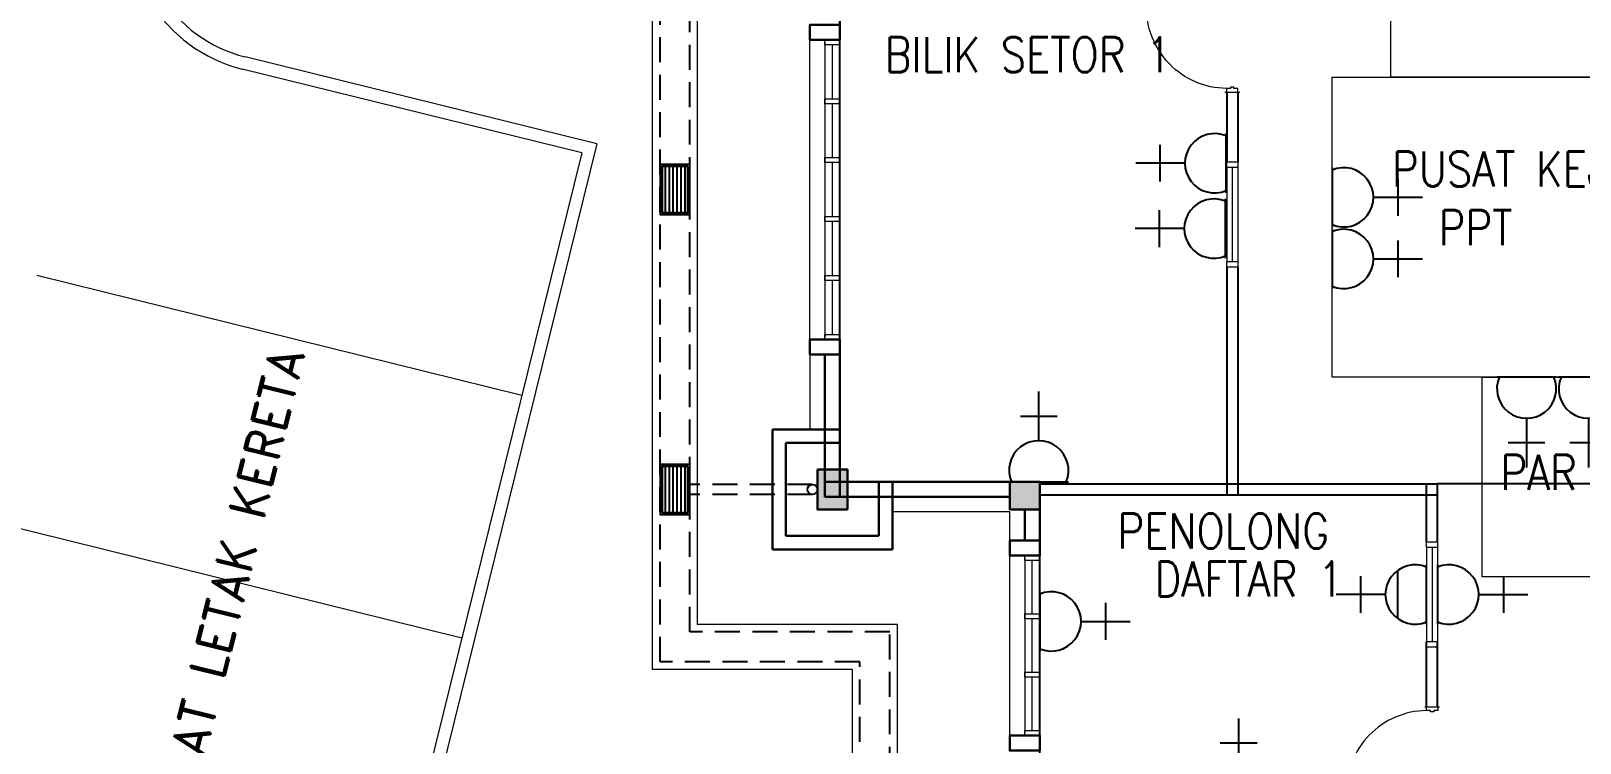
# Model space of a CAD drawing. Header units: inches. Extents: x -86493719 to 430035, y 21644 to 1519532.
# Drawn here: x 141424 to 156923, y 65826 to 72950 of the extents above; entities that cross this region are included whole.
import ezdxf
from ezdxf.enums import TextEntityAlignment as Align

# ---------------------------------------------------------------- set-up
doc = ezdxf.new("R2010")
doc.units = ezdxf.units.IN
doc.header["$MEASUREMENT"] = 0
doc.linetypes.add('DASHED2', pattern=[0.375, 0.25, -0.125])
doc.linetypes.add('HIDDEN', pattern=[0.375, 0.25, -0.125])
for name, color, linetype, lineweight in [('1', 8, 'Continuous', 9), ('COLUMN', 8, 'Continuous', 30), ('DR', 8, 'Continuous', 18), ('LW', 8, 'Continuous', 20), ('t3', 8, 'Continuous', 25), ('wall', 8, 'Continuous', 30), ('WIN', 8, 'Continuous', 18), ('windoor', 8, 'Continuous', 18)]:
    doc.layers.add(name, color=color, linetype=linetype, lineweight=lineweight)
for name, color, linetype in [('12. mRspecT - LEGEND', 1, 'Continuous'), ('carpark', 8, 'Continuous'), ('DOWNPIPE', 8, 'Continuous'), ('drain', 8, 'Continuous'), ('ELECT', 6, 'Continuous'), ('kerb', 8, 'Continuous'), ('MSGRATING', 8, 'Continuous'), ('partition', 8, 'Continuous'), ('TB', 8, 'Continuous')]:
    doc.layers.add(name, color=color, linetype=linetype)
doc.styles.add('LAILA', font='romans.shx', dxfattribs={"width": 0.85})
doc.styles.add('VERDANA1000', font='romand.shx', dxfattribs={"height": 1000})

# ---------------------------------------------------------------- blocks, each defined once
blk = doc.blocks.new('D900')
at = {"layer": 'DR'}
for p, q in [((38, 915), (38, 115)), ((78, 915), (78, 115)), ((38, 190), (78, 190)), ((38, 115), (78, 115))]:
    blk.add_line(p, q, dxfattribs=at)
at = {"layer": 'DR', "color": 3}
for p, q in [((0, 132), (0, -18)), ((900, 132), (900, -18)), ((900, 115), (900, 0))]:
    blk.add_line(p, q, dxfattribs=at)
at = {"layer": 'DR'}
for points in [[(0, 0), (38, 0), (38, 40), (50, 40), (50, 75), (38, 75), (38, 115), (0, 115)], [(900, 0), (862, 0), (862, 40), (850, 40), (850, 75), (862, 75), (862, 115), (900, 115)]]:
    blk.add_lwpolyline(points, dxfattribs=at)
at = {"layer": 'DR', "color": 8}
blk.add_arc((52, 104), 811, 0.7553, 91.0145, dxfattribs=at)
blk = doc.blocks.new('13A SSO 300mm')
at = {"layer": 'ELECT', "color": 6}
for p, q in [((0, 414), (0, 904)), ((-184, 659), (184, 659)), ((-297, 0), (297, 0))]:
    blk.add_line(p, q, dxfattribs=at)
blk.add_arc((0, 116), 297, 336.9763, 203.0237, dxfattribs=at)
blk = doc.blocks.new('13A SSO 800mm')
at = {"layer": 'ELECT', "color": 6}
for p, q in [((0, 414), (0, 904)), ((-184, 659), (184, 659)), ((-297, 0), (297, 0))]:
    blk.add_line(p, q, dxfattribs=at)
blk.add_arc((0, 116), 297, 336.9763, 203.0237, dxfattribs=at)
at = {"layer": 'TB', "color": 6, "linetype": 'Continuous'}
blk.add_line((241, 290), (-241, 290), dxfattribs=at)

msp = doc.modelspace()

# ---------------------------------------------------------------- hatches: boundary and pattern name
at = {"layer": 'COLUMN'}
msp.add_hatch(color=256, dxfattribs=at).paths.add_polyline_path([(151218, 68438), (151518, 68438), (151518, 68163), (151218, 68163)])

# ---------------------------------------------------------------- linework, layer by layer
at = {"layer": '1'}
for points in [[(155032, 72488), (155032, 74988), (157032, 74988), (157032, 72488)], [(157443, 72488), (157443, 69488), (154443, 69488), (154443, 72488)], [(155943, 69488), (157443, 69488), (157443, 67488), (155943, 67488)]]:
    msp.add_lwpolyline(points, close=True, dxfattribs=at)
at = {"layer": '12. mRspecT - LEGEND'}
msp.add_lwpolyline([(149715, 58788), (148093, 58788), (148093, 61788), (151518, 61788), (151518, 68438), (149518, 68438), (149518, 80288), (153518, 80288), (153518, 82788), (161368, 82788), (161368, 82035)], dxfattribs=at)
at = {"layer": 'carpark', "linetype": 'Continuous', "lineweight": 0}
for p, q in [((146336, 69303), (141482, 70503)), ((145736, 66876), (140882, 68076))]:
    msp.add_line(p, q, dxfattribs=at)
at = {"layer": 'COLUMN'}
for points in [[(149293, 68563), (149593, 68563), (149593, 68163), (149293, 68163)], [(151218, 68438), (151518, 68438), (151518, 68163), (151218, 68163)]]:
    msp.add_lwpolyline(points, close=True, dxfattribs=at)
msp.add_solid([(149293, 68563), (149593, 68563), (149293, 68163), (149593, 68163)], dxfattribs=at)
at = {"layer": 'DOWNPIPE', "linetype": 'HIDDEN', "ltscale": 1000}
for p, q in [((149243, 68413), (147993, 68413)), ((149243, 68313), (147993, 68313))]:
    msp.add_line(p, q, dxfattribs=at)
at = {"layer": 'DOWNPIPE'}
msp.add_circle((149243, 68363), 50, dxfattribs=at)
at = {"layer": 'drain', "linetype": 'DASHED2', "ltscale": 1000}
for points in [[(142218, 58588), (146218, 58588), (146218, 63588), (149718, 63588), (149718, 66638), (147718, 66638), (147718, 82088), (151718, 82088), (151718, 84063)], [(142518, 58288), (146518, 58288), (146518, 63288), (150018, 63288), (150018, 66938), (148018, 66938), (148018, 81788), (152018, 81788), (152018, 84063)]]:
    msp.add_lwpolyline(points, dxfattribs=at)
at = {"layer": 'kerb', "linetype": 'Continuous', "lineweight": 0}
for p, q in [((146935, 71730), (143537, 72570)), ((147087, 71822), (143567, 72691)), ((147087, 71822), (144028, 59444)), ((146935, 71730), (143937, 59595))]:
    msp.add_line(p, q, dxfattribs=at)
for radius in [1500, 1375]:
    msp.add_arc((143897, 74026), radius, 166.1203, 256.1203, dxfattribs=at)
at = {"layer": 'LW'}
for p, q in [((147643, 66563), (147643, 82163)), ((148093, 67013), (148093, 81713)), ((149218, 69863), (149218, 72863)), ((149218, 69713), (149218, 68963)), ((151218, 68138), (150043, 68138)), ((151218, 67851), (151218, 68138)), ((151218, 65901), (151218, 67701)), ((150093, 67013), (148093, 67013)), ((150093, 63213), (150093, 67013)), ((149643, 66563), (147643, 66563)), ((149643, 63663), (149643, 66563))]:
    msp.add_line(p, q, dxfattribs=at)
at = {"layer": 'MSGRATING'}
for p, q in [((147768, 71593), (147768, 71133)), ((147808, 71593), (147808, 71133)), ((147848, 71593), (147848, 71133)), ((147888, 71593), (147888, 71133)), ((147928, 71593), (147928, 71133)), ((147968, 71593), (147968, 71133)), ((147768, 68593), (147768, 68133)), ((147808, 68593), (147808, 68133)), ((147848, 68593), (147848, 68133)), ((147888, 68593), (147888, 68133)), ((147928, 68593), (147928, 68133)), ((147968, 68593), (147968, 68133))]:
    msp.add_line(p, q, dxfattribs=at)
for points in [[(148018, 71613), (147718, 71613), (147718, 71113), (148018, 71113)], [(147998, 71593), (147738, 71593), (147738, 71133), (147998, 71133)], [(148018, 68613), (147718, 68613), (147718, 68113), (148018, 68113)], [(147998, 68593), (147738, 68593), (147738, 68133), (147998, 68133)]]:
    msp.add_lwpolyline(points, close=True, dxfattribs=at)
at = {"layer": 'partition'}
for p, q in [((153388, 72338), (153388, 71639)), ((153498, 72338), (153498, 71639)), ((153388, 70589), (153388, 68308)), ((153498, 70589), (153498, 68308)), ((151518, 68418), (155498, 68418)), ((155388, 67837), (155388, 68418)), ((155498, 67837), (155498, 68418)), ((151518, 68308), (155498, 68308)), ((155388, 66188), (155388, 66837)), ((155498, 66188), (155498, 66837))]:
    msp.add_line(p, q, dxfattribs=at)
at = {"layer": 'TB', "color": 4, "linetype": 'Continuous'}
msp.add_line((159388, 68418), (155498, 68418), dxfattribs=at)
at = {"layer": 'wall'}
for p, q in [((149518, 72863), (149518, 75863)), ((149518, 68288), (149518, 69863)), ((149368, 68288), (149368, 69713)), ((148843, 67763), (148843, 68963)), ((148843, 68963), (149518, 68963)), ((148978, 67898), (148978, 68828)), ((148978, 68828), (149518, 68828)), ((151218, 68438), (149368, 68438)), ((149908, 67898), (149908, 68438)), ((150043, 67763), (150043, 68438)), ((151518, 67701), (151518, 68438)), ((151218, 68288), (149368, 68288)), ((151368, 67851), (151368, 68163)), ((148978, 67898), (149908, 67898)), ((148843, 67763), (150043, 67763))]:
    msp.add_line(p, q, dxfattribs=at)
for points in [[(149518, 72863), (149518, 73013), (149218, 73013), (149218, 72863)], [(149518, 69713), (149518, 69863), (149218, 69863), (149218, 69713)], [(151518, 67701), (151518, 67851), (151218, 67851), (151218, 67701)], [(151518, 65751), (151518, 65901), (151218, 65901), (151218, 65751)]]:
    msp.add_lwpolyline(points, close=True, dxfattribs=at)
at = {"layer": 'WIN'}
for p, q in [((149518, 72863), (149518, 69863)), ((149368, 72838), (149368, 69888)), ((149443, 72273), (149443, 72813)), ((149443, 71683), (149443, 72223)), ((149443, 71093), (149443, 71633)), ((153388, 71589), (153388, 71639)), ((153498, 71639), (153498, 71589)), ((153388, 71589), (153388, 70639)), ((153443, 71589), (153443, 70639)), ((153498, 71589), (153498, 70639)), ((149443, 70503), (149443, 71043)), ((153388, 70589), (153388, 70639)), ((153498, 70639), (153498, 70589)), ((149443, 69913), (149443, 70453)), ((151518, 68163), (151518, 68438)), ((155388, 67787), (155388, 67837)), ((155388, 67787), (155388, 66837)), ((155443, 67787), (155443, 66837)), ((155498, 67837), (155498, 67787)), ((155498, 67787), (155498, 66837)), ((151368, 67676), (151368, 65926)), ((151443, 67118), (151443, 67651)), ((151518, 67701), (151518, 65901)), ((151443, 66534), (151443, 67068)), ((155388, 66787), (155388, 66837)), ((155498, 66837), (155498, 66787)), ((151443, 65951), (151443, 66484))]:
    msp.add_line(p, q, dxfattribs=at)
for points in [[(149368, 72813), (149368, 72863), (149518, 72863), (149518, 72813)], [(149368, 72223), (149368, 72273), (149518, 72273), (149518, 72223)], [(149368, 71633), (149368, 71683), (149518, 71683), (149518, 71633)], [(149368, 71043), (149368, 71093), (149518, 71093), (149518, 71043)], [(149368, 70453), (149368, 70503), (149518, 70503), (149518, 70453)], [(149368, 69863), (149368, 69913), (149518, 69913), (149518, 69863)], [(151368, 67651), (151368, 67701), (151518, 67701), (151518, 67651)], [(151368, 67068), (151368, 67118), (151518, 67118), (151518, 67068)], [(151368, 66484), (151368, 66534), (151518, 66534), (151518, 66484)], [(151368, 65901), (151368, 65951), (151518, 65951), (151518, 65901)]]:
    msp.add_lwpolyline(points, close=True, dxfattribs=at)
for points in [[(153498, 71639), (153388, 71639)], [(153388, 71589), (153498, 71589)], [(153498, 70639), (153388, 70639)], [(153388, 70589), (153498, 70589)], [(155498, 67837), (155388, 67837)], [(155388, 67787), (155498, 67787)], [(155498, 66837), (155388, 66837)], [(155388, 66787), (155498, 66787)]]:
    msp.add_lwpolyline(points, dxfattribs=at)

# ---------------------------------------------------------------- block references
at = {"layer": 'TB', "color": 6, "linetype": 'Continuous'}
for name, p, rotation in [('13A SSO 300mm', (153383, 71627), 90), ('13A SSO 300mm', (154443, 71286), 270), ('13A SSO 300mm', (153376, 70973), 90), ('13A SSO 300mm', (154443, 70670), 270), ('13A SSO 300mm', (156389, 69488), 180), ('13A SSO 300mm', (157007, 69488), 180), ('13A SSO 800mm', (155388, 67312), 90), ('13A SSO 300mm', (155498, 67312), 270), ('13A SSO 300mm', (151518, 67043), 270)]:
    msp.add_blockref(name, p, dxfattribs=dict(at, rotation=rotation))
for p in [(151508, 68438), (153508, 65168)]:
    msp.add_blockref('13A SSO 300mm', p, dxfattribs=at)
at = {"layer": 'windoor', "xscale": -1, "rotation": 90}
msp.add_blockref('D900', (153501, 73238), dxfattribs=at)
at = {"layer": 'windoor', "rotation": 90}
msp.add_blockref('D900', (155501, 65288), dxfattribs=at)

# ---------------------------------------------------------------- texts
at = {"layer": 't3', "style": 'LAILA', "width": 0.85}
for s, p in [('BILIK SETOR 1', (149966, 72887)), ('PUSAT KEJURUTERAAN 1', (155042, 71746)), ('PENOLONG', (152296, 68121)), ('DAFTAR 1', (152667, 67643))]:
    msp.add_text(s, height=350, dxfattribs=at).set_placement(p, align=Align.TOP_LEFT)
for s, p in [('PPT', (155509, 70806)), ('PAR', (156127, 68360))]:
    msp.add_text(s, height=350, dxfattribs=at).set_placement(p)
at = {"layer": 't3', "style": 'VERDANA1000'}
msp.add_text('TEMPAT LETAK KERETA', height=350, rotation=76.1203, dxfattribs=at).set_placement((143345, 67159), align=Align.MIDDLE_CENTER)

doc.saveas('drawing.dxf')
